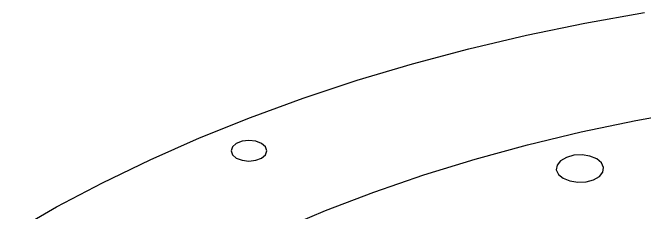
# Model space of a CAD drawing. Header units: millimetres. Extents: x 0 to 841, y 0 to 594.
# Drawn here: x 79.9 to 133.8, y 149.1 to 166.2 of the extents above; entities that cross this region are included whole.
import ezdxf

# ---------------------------------------------------------------- set-up
doc = ezdxf.new("R2010")
doc.units = ezdxf.units.MM

msp = doc.modelspace()

# ---------------------------------------------------------------- linework, layer by layer
at = {"color": 7, "linetype": 'Continuous', "lineweight": 25, "flags": 128}
for points in [[(79.88539, 147.44065), (83.63963, 149.60793), (87.55626, 151.67722), (91.62761, 153.64447), (95.84571, 155.50584), (100.20231, 157.25767), (104.68888, 158.89654), (109.29662, 160.41924), (114.01653, 161.82279), (118.83937, 163.10444), (123.75568, 164.26168), (128.75586, 165.29225), (133.83011, 166.19413)], [(102.59265, 147.60473), (106.59498, 149.29594), (110.73119, 150.87616), (114.99205, 152.34185), (119.36806, 153.68974), (123.84945, 154.91683), (128.42622, 156.02038), (133.08816, 156.99793), (137.82486, 157.84729)], [(101.13803, 155.02913), (100.64328, 155.21997), (100.05969, 155.28698), (99.4761, 155.21997), (98.98135, 155.02913), (98.65077, 154.74352), (98.53469, 154.40662), (98.65077, 154.06972), (98.98135, 153.7841), (99.4761, 153.59327), (100.05969, 153.52625), (100.64328, 153.59327), (101.13803, 153.7841), (101.4686, 154.06972), (101.58469, 154.40662), (101.4686, 154.74352), (101.13803, 155.02913)], [(126.89432, 152.05961), (127.47041, 151.82674), (128.14972, 151.72166), (128.85032, 151.75705), (129.4877, 151.92863), (129.98499, 152.21571), (130.28221, 152.58366), (130.34351, 152.98811), (130.16149, 153.38027), (129.7581, 153.71284), (129.18201, 153.9457), (128.5027, 154.05078), (127.8021, 154.0154), (127.16472, 153.84382), (126.66743, 153.55674), (126.37021, 153.18878), (126.30892, 152.78434), (126.49094, 152.39218), (126.89432, 152.05961)]]:
    msp.add_lwpolyline(points, dxfattribs=at)

doc.saveas('drawing.dxf')
